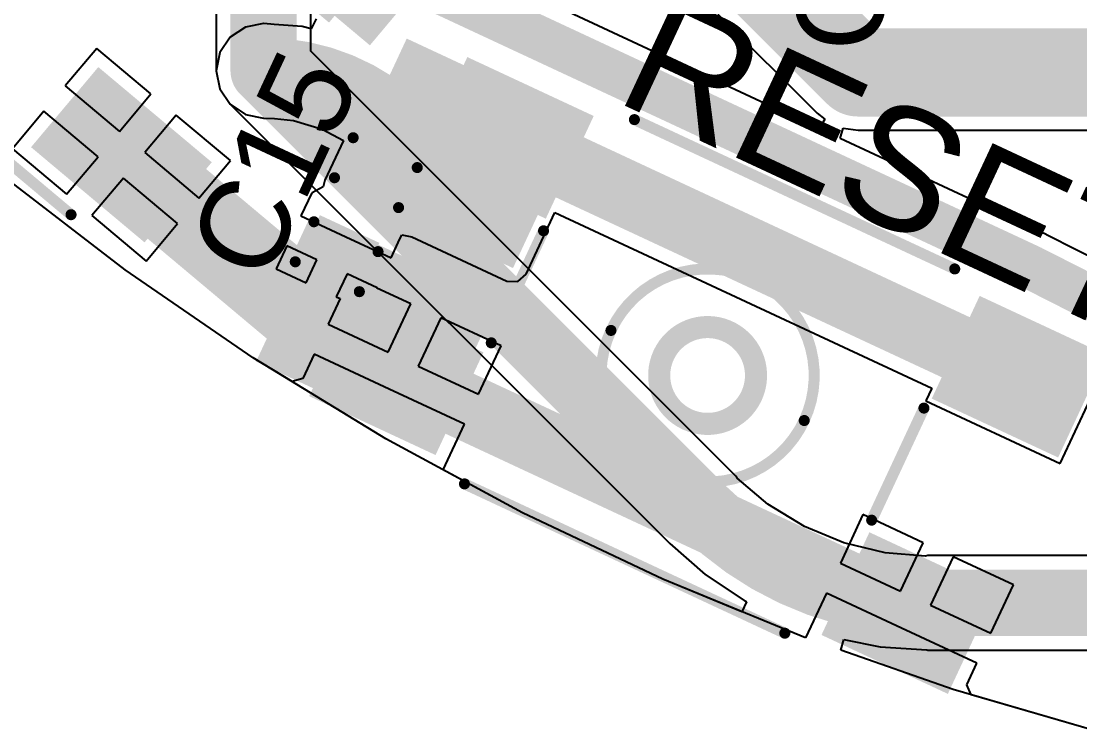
# Model space of a CAD drawing. Header units: millimetres. Extents: x -0.21 to 2.41, y -2.08 to 4.57.
# Drawn here: x 0.2695 to 0.7488, y -2.0419 to -1.7196 of the extents above; entities that cross this region are included whole.
import ezdxf

# ---------------------------------------------------------------- set-up
doc = ezdxf.new("R2010")
doc.units = ezdxf.units.MM
doc.header["$MEASUREMENT"] = 0
for name, color, linetype in [('BottomLayer', 5, 'Continuous'), ('TopLayer', 1, 'Continuous'), ('TopOverlay', 2, 'Continuous'), ('TopPaste', 8, 'Continuous'), ('TopSolder', 216, 'Continuous'), ('ViaHoleLayer', 16, 'Continuous')]:
    doc.layers.add(name, color=color, linetype=linetype)
doc.styles.add('Arial', font='arial.ttf', dxfattribs={"height": 0.2})

# ---------------------------------------------------------------- blocks, each defined once
blk = doc.blocks.new('WS2812B_XF02_W_27')
at = {"layer": 'TopLayer'}
for points in [[(-0.12795, 0.08465), (-0.0689, 0.08465), (-0.0689, 0.04528), (-0.12795, 0.04528)], [(0.12795, 0.04528), (0.0689, 0.04528), (0.0689, 0.08465), (0.12795, 0.08465)], [(-0.12795, -0.04528), (-0.0689, -0.04528), (-0.0689, -0.08465), (-0.12795, -0.08465)], [(0.0689, -0.04528), (0.12795, -0.04528), (0.12795, -0.08465), (0.0689, -0.08465)]]:
    blk.add_hatch(color=1, dxfattribs=at).paths.add_polyline_path(points)
at = {"layer": 'TopPaste'}
for points in [[(-0.12795, 0.08465), (-0.0689, 0.08465), (-0.0689, 0.04528), (-0.12795, 0.04528)], [(0.12795, 0.04528), (0.0689, 0.04528), (0.0689, 0.08465), (0.12795, 0.08465)], [(-0.12795, -0.04528), (-0.0689, -0.04528), (-0.0689, -0.08465), (-0.12795, -0.08465)], [(0.0689, -0.04528), (0.12795, -0.04528), (0.12795, -0.08465), (0.0689, -0.08465)]]:
    blk.add_hatch(color=8, dxfattribs=at).paths.add_polyline_path(points)
at = {"layer": 'TopSolder'}
for points in [[(-0.13195, 0.08865), (-0.0649, 0.08865), (-0.0649, 0.04128), (-0.13195, 0.04128)], [(0.13195, 0.04128), (0.0649, 0.04128), (0.0649, 0.08865), (0.13195, 0.08865)], [(-0.13195, -0.04128), (-0.0649, -0.04128), (-0.0649, -0.08865), (-0.13195, -0.08865)], [(0.0649, -0.04128), (0.13195, -0.04128), (0.13195, -0.08865), (0.0649, -0.08865)]]:
    blk.add_hatch(color=216, dxfattribs=at).paths.add_polyline_path(points)
at = {"layer": 'TopOverlay'}
for points, const_width in [([(-0.09843, 0.10043), (0.09842, 0.10043)], 0.005), ([(-0.14, 0.071), (-0.135, 0.066)], 0.01), ([(-0.14, 0.061), (-0.14, 0.071)], 0.01), ([(-0.14, 0.061), (-0.135, 0.066)], 0.01), ([(-0.09843, -0.10043), (0.09842, -0.10043)], 0.005)]:
    blk.add_lwpolyline(points, dxfattribs=dict(at, const_width=const_width))
for points, const_width in [([(-0.09968, 0.10043, 1), (-0.09718, 0.10043, 1)], 0.0025), ([(0.09717, 0.10043, 1), (0.09967, 0.10043, 1)], 0.0025), ([(-0.1425, 0.071, 1), (-0.1375, 0.071, 1)], 0.005), ([(-0.1425, 0.071, 1), (-0.1375, 0.071, 1)], 0.005), ([(-0.1375, 0.066, 1), (-0.1325, 0.066, 1)], 0.005), ([(-0.1375, 0.066, 1), (-0.1325, 0.066, 1)], 0.005), ([(-0.1425, 0.061, 1), (-0.1375, 0.061, 1)], 0.005), ([(-0.1425, 0.061, 1), (-0.1375, 0.061, 1)], 0.005), ([(-0.09968, -0.10043, 1), (-0.09718, -0.10043, 1)], 0.0025), ([(0.09717, -0.10043, 1), (0.09967, -0.10043, 1)], 0.0025)]:
    blk.add_lwpolyline(points, format="xyb", close=True, dxfattribs=dict(at, const_width=const_width))
blk = doc.blocks.new('TS_1109S_C_B_78')
at = {"layer": 'TopLayer'}
for points in [[(-0.15551, 0.08071), (-0.10039, 0.08071), (-0.10039, 0.0374), (-0.15551, 0.0374)], [(0.10039, 0.08071), (0.15551, 0.08071), (0.15551, 0.0374), (0.10039, 0.0374)], [(-0.15551, -0.0374), (-0.10039, -0.0374), (-0.10039, -0.08071), (-0.15551, -0.08071)], [(0.10039, -0.0374), (0.15551, -0.0374), (0.15551, -0.08071), (0.10039, -0.08071)]]:
    blk.add_hatch(color=1, dxfattribs=at).paths.add_polyline_path(points)
at = {"layer": 'TopPaste'}
for points in [[(-0.15551, 0.08071), (-0.10039, 0.08071), (-0.10039, 0.0374), (-0.15551, 0.0374)], [(0.10039, 0.08071), (0.15551, 0.08071), (0.15551, 0.0374), (0.10039, 0.0374)], [(-0.15551, -0.0374), (-0.10039, -0.0374), (-0.10039, -0.08071), (-0.15551, -0.08071)], [(0.10039, -0.0374), (0.15551, -0.0374), (0.15551, -0.08071), (0.10039, -0.08071)]]:
    blk.add_hatch(color=8, dxfattribs=at).paths.add_polyline_path(points)
at = {"layer": 'TopSolder'}
for points in [[(-0.15951, 0.08471), (-0.09639, 0.08471), (-0.09639, 0.0334), (-0.15951, 0.0334)], [(0.09639, 0.08471), (0.15951, 0.08471), (0.15951, 0.0334), (0.09639, 0.0334)], [(-0.15951, -0.0334), (-0.09639, -0.0334), (-0.09639, -0.08471), (-0.15951, -0.08471)], [(0.09639, -0.0334), (0.15951, -0.0334), (0.15951, -0.08471), (0.09639, -0.08471)]]:
    blk.add_hatch(color=216, dxfattribs=at).paths.add_polyline_path(points)
at = {"layer": 'TopOverlay', "const_width": 0.005}
for points in [[(-0.079, 0.091), (0.081, 0.091)], [(-0.095, -0.028), (-0.095, 0.028)], [(0.095, -0.028), (0.095, 0.028)], [(-0.079, -0.091), (0.081, -0.091)]]:
    blk.add_lwpolyline(points, dxfattribs=at)
at = {"layer": 'TopOverlay'}
for points, const_width in [([(-0.08025, 0.091, 1), (-0.07775, 0.091, 1)], 0.0025), ([(0.07975, 0.091, 1), (0.08225, 0.091, 1)], 0.0025), ([(0.04826, 0, 1), (-0.04826, 0, 1)], 0.005), ([(-0.09625, 0.028, 1), (-0.09375, 0.028, 1)], 0.0025), ([(0.09375, 0.028, 1), (0.09625, 0.028, 1)], 0.0025), ([(0.02193, 0, 1), (-0.02193, 0, 1)], 0.01), ([(-0.02443, 0, 1), (-0.01943, 0, 1)], 0.005), ([(0.01943, 0, 1), (0.02443, 0, 1)], 0.005), ([(-0.04951, 0, 1), (-0.04701, 0, 1)], 0.0025), ([(0.04701, 0, 1), (0.04951, 0, 1)], 0.0025), ([(-0.09625, -0.028, 1), (-0.09375, -0.028, 1)], 0.0025), ([(0.09375, -0.028, 1), (0.09625, -0.028, 1)], 0.0025), ([(-0.08025, -0.091, 1), (-0.07775, -0.091, 1)], 0.0025), ([(0.07975, -0.091, 1), (0.08225, -0.091, 1)], 0.0025)]:
    blk.add_lwpolyline(points, format="xyb", close=True, dxfattribs=dict(at, const_width=const_width))
blk = doc.blocks.new('C___0402_106')
at = {"layer": 'TopLayer'}
for points in [[(-0.0275, -0.0125), (-0.0275, 0.0125), (-0.0095, 0.0125), (-0.0095, -0.0125)], [(0.0095, -0.0125), (0.0095, 0.0125), (0.0275, 0.0125), (0.0275, -0.0125)]]:
    blk.add_hatch(color=1, dxfattribs=at).paths.add_polyline_path(points)
at = {"layer": 'TopPaste'}
for points in [[(-0.0275, -0.0125), (-0.0275, 0.0125), (-0.0095, 0.0125), (-0.0095, -0.0125)], [(0.0095, -0.0125), (0.0095, 0.0125), (0.0275, 0.0125), (0.0275, -0.0125)]]:
    blk.add_hatch(color=8, dxfattribs=at).paths.add_polyline_path(points)
at = {"layer": 'TopSolder'}
for points in [[(-0.02986, -0.01486), (-0.02986, 0.01486), (-0.00714, 0.01486), (-0.00714, -0.01486)], [(0.00714, -0.01486), (0.00714, 0.01486), (0.02986, 0.01486), (0.02986, -0.01486)]]:
    blk.add_hatch(color=216, dxfattribs=at).paths.add_polyline_path(points)
at = {"layer": 'TopOverlay', "const_width": 0.005}
for points in [[(-0.031, 0.016), (-0.031, -0.016)], [(-0.031, 0.016), (-0.011, 0.016)], [(0.011, 0.016), (0.031, 0.016)], [(0.031, 0.016), (0.031, -0.016)], [(-0.031, -0.016), (-0.011, -0.016)], [(0.011, -0.016), (0.031, -0.016)]]:
    blk.add_lwpolyline(points, dxfattribs=at)
at = {"layer": 'TopOverlay', "const_width": 0.0025}
for points in [[(-0.03225, 0.016, 1), (-0.02975, 0.016, 1)], [(-0.03225, 0.016, 1), (-0.02975, 0.016, 1)], [(-0.01225, 0.016, 1), (-0.00975, 0.016, 1)], [(0.00975, 0.016, 1), (0.01225, 0.016, 1)], [(0.02975, 0.016, 1), (0.03225, 0.016, 1)], [(0.02975, 0.016, 1), (0.03225, 0.016, 1)], [(-0.03225, -0.016, 1), (-0.02975, -0.016, 1)], [(-0.03225, -0.016, 1), (-0.02975, -0.016, 1)], [(-0.01225, -0.016, 1), (-0.00975, -0.016, 1)], [(0.00975, -0.016, 1), (0.01225, -0.016, 1)], [(0.02975, -0.016, 1), (0.03225, -0.016, 1)], [(0.02975, -0.016, 1), (0.03225, -0.016, 1)]]:
    blk.add_lwpolyline(points, format="xyb", close=True, dxfattribs=at)

msp = doc.modelspace()

# ---------------------------------------------------------------- hatches: boundary and pattern name
at = {"layer": 'BottomLayer'}
h = msp.add_hatch(color=5, dxfattribs=at)
edge = h.paths.add_edge_path()
edge.add_arc((0.37928, -1.74205), 0.01181, 0, 360)
at = {"layer": 'TopLayer'}
for points in [[(0.36015, -1.67413), (0.4274, -1.73055), (0.46048, -1.69113), (0.39323, -1.63471)], [(0.41287, -1.79442), (0.49219, -1.83141), (0.5234, -1.76447), (0.44408, -1.72748)], [(0.27848, -1.77757), (0.41475, -1.89191), (0.44123, -1.86036), (0.30495, -1.74602)], [(0.37586, -1.87378), (0.45518, -1.91077), (0.48535, -1.84608), (0.40602, -1.80909)]]:
    msp.add_hatch(color=1, dxfattribs=at).paths.add_polyline_path(points)
h = msp.add_hatch(color=1, dxfattribs=at)
edge = h.paths.add_edge_path()
edge.add_arc((0.37928, -1.74205), 0.01181, 0, 360)
at = {"layer": 'ViaHoleLayer'}
h = msp.add_hatch(color=16, dxfattribs=at)
edge = h.paths.add_edge_path()
edge.add_arc((0.37928, -1.74205), 0.00591, 0, 360)

# ---------------------------------------------------------------- linework, layer by layer
at = {"layer": 'BottomLayer'}
for p, q in [((0.35787, -1.53894), (0.35787, -1.74205)), ((0.40069, -1.73318), (0.40069, -1.53894)), ((0.59313, -1.92562), (0.40069, -1.73318)), ((0.35787, -1.74205), (0.3595, -1.75024)), ((0.3595, -1.75024), (0.36414, -1.75719)), ((0.36414, -1.75719), (0.56285, -1.9559)), ((0.31667, -1.8322), (0.26094, -1.78932)), ((0.37461, -1.87206), (0.31667, -1.8322)), ((0.43459, -1.90877), (0.37461, -1.87206)), ((0.49644, -1.94224), (0.43459, -1.90877)), ((0.59372, -1.92651), (0.59313, -1.92562)), ((0.60761, -1.93837), (0.59372, -1.92651)), ((0.62408, -1.94846), (0.60761, -1.93837)), ((0.55998, -1.97236), (0.49644, -1.94224)), ((0.64193, -1.95585), (0.62408, -1.94846)), ((0.56285, -1.9559), (0.56285, -1.9559)), ((0.56285, -1.9559), (0.56285, -1.9559)), ((0.56285, -1.9559), (0.56321, -1.95614)), ((0.56321, -1.95614), (0.57917, -1.97014)), ((0.66071, -1.96036), (0.64193, -1.95585)), ((0.67892, -1.9618), (0.66071, -1.96036)), ((0.67997, -1.96159), (0.67892, -1.9618)), ((0.86084, -1.96159), (0.67997, -1.96159)), ((0.59577, -1.98705), (0.55998, -1.97236)), ((0.57917, -1.97014), (0.59718, -1.98217)), ((0.59783, -1.98249), (0.59577, -1.98705)), ((0.59718, -1.98217), (0.59783, -1.98249)), ((0.64064, -2.00451), (0.64196, -1.99968)), ((0.64196, -1.99968), (0.65836, -2.00294)), ((0.65836, -2.00294), (0.67955, -2.00433)), ((0.69143, -2.02225), (0.64064, -2.00451)), ((0.67955, -2.00433), (0.67997, -2.00441)), ((0.67997, -2.00441), (0.67997, -2.00441)), ((0.67997, -2.00441), (0.67997, -2.00441)), ((0.67997, -2.00441), (0.90211, -2.00441)), ((0.75896, -2.04188), (0.69143, -2.02225))]:
    msp.add_line(p, q, dxfattribs=at)
at = {"layer": 'BottomLayer', "const_width": 0.03}
for points in [[(0.37928, -1.74205), (0.37928, -1.53894)], [(0.37928, -1.74205), (0.57799, -1.94076)], [(0.67997, -1.983), (1.45658, -1.983)]]:
    msp.add_lwpolyline(points, dxfattribs=at)
at = {"layer": 'BottomLayer', "const_width": 0.015}
for points in [[(0.37178, -1.74205, 1), (0.38678, -1.74205, 1)], [(0.37178, -1.74205, 1), (0.38678, -1.74205, 1)], [(0.57049, -1.94076, 1), (0.58549, -1.94076, 1)], [(0.57049, -1.94076, 1), (0.58549, -1.94076, 1)], [(0.67247, -1.983, 1), (0.68747, -1.983, 1)], [(0.67247, -1.983, 1), (0.68747, -1.983, 1)]]:
    msp.add_lwpolyline(points, format="xyb", close=True, dxfattribs=at)
at = {"layer": 'BottomLayer', "const_width": 0.03}
msp.add_lwpolyline([(0.67997, -1.983, -0.198913), (0.57799, -1.94076)], format="xyb", dxfattribs=at)
at = {"layer": 'TopLayer'}
for p, q in [((0.63075, -1.76831), (0.46657, -1.69175)), ((0.40302, -1.71857), (0.40077, -1.72304)), ((0.5849, -1.71637), (0.62987, -1.76133)), ((0.37108, -1.72227), (0.36414, -1.72691)), ((0.37928, -1.72064), (0.37108, -1.72227)), ((0.37933, -1.72064), (0.37928, -1.72063)), ((0.37928, -1.72063), (0.37928, -1.72064)), ((0.37937, -1.72064), (0.37933, -1.72064)), ((0.3841, -1.72108), (0.37937, -1.72064)), ((0.39677, -1.72208), (0.3841, -1.72108)), ((0.40077, -1.72304), (0.39677, -1.72208)), ((0.36414, -1.72691), (0.3595, -1.73385)), ((0.30372, -1.73193), (0.28946, -1.74892)), ((0.32826, -1.75251), (0.30372, -1.73193)), ((0.3595, -1.73385), (0.35787, -1.74205)), ((0.35787, -1.74205), (0.3595, -1.75024)), ((0.28946, -1.74892), (0.314, -1.76951)), ((0.314, -1.76951), (0.32826, -1.75251)), ((0.3595, -1.75024), (0.36414, -1.75719)), ((0.36414, -1.75719), (0.37108, -1.76183)), ((0.27982, -1.76041), (0.26556, -1.77741)), ((0.30435, -1.781), (0.27982, -1.76041)), ((0.33975, -1.76216), (0.32549, -1.77915)), ((0.36428, -1.78274), (0.33975, -1.76216)), ((0.37108, -1.76183), (0.37928, -1.76346)), ((0.37928, -1.76346), (0.37928, -1.76346)), ((0.37928, -1.76346), (0.38418, -1.7637)), ((0.62987, -1.76133), (0.62987, -1.76133)), ((0.62987, -1.76133), (0.63336, -1.76401)), ((0.38418, -1.7637), (0.3928, -1.76455)), ((0.3928, -1.76455), (0.40581, -1.76849)), ((0.63336, -1.76401), (0.63075, -1.76831)), ((0.64024, -1.77274), (0.64162, -1.76812)), ((0.64162, -1.76812), (0.64841, -1.76901)), ((0.40581, -1.76849), (0.4154, -1.77362)), ((0.73353, -1.81624), (0.64024, -1.77274)), ((0.64841, -1.76901), (0.91178, -1.76901)), ((0.26556, -1.77741), (0.29009, -1.79799)), ((0.4154, -1.77362), (0.40698, -1.79167)), ((0.29009, -1.79799), (0.30435, -1.781)), ((0.32549, -1.77915), (0.35002, -1.79974)), ((0.35002, -1.79974), (0.36428, -1.78274)), ((0.31667, -1.8322), (0.26094, -1.78932)), ((0.31585, -1.79064), (0.30158, -1.80764)), ((0.34038, -1.81123), (0.31585, -1.79064)), ((0.40698, -1.79168), (0.40629, -1.7947)), ((0.40698, -1.79167), (0.40698, -1.79168)), ((0.40629, -1.7947), (0.40127, -1.79738)), ((0.40105, -1.79728), (0.39619, -1.8077)), ((0.40127, -1.79738), (0.40105, -1.79728)), ((0.49807, -1.83415), (0.51109, -1.80625)), ((0.51109, -1.80625), (0.68174, -1.88582)), ((0.30158, -1.80764), (0.32612, -1.82822)), ((0.32612, -1.82822), (0.34038, -1.81123)), ((0.39619, -1.8077), (0.41658, -1.81721)), ((0.44018, -1.81984), (0.44183, -1.8163)), ((0.44183, -1.8163), (0.44641, -1.81723)), ((0.73376, -1.8164), (0.73353, -1.81624)), ((0.41658, -1.81721), (0.43697, -1.82672)), ((0.43697, -1.82672), (0.44018, -1.81984)), ((0.44641, -1.81723), (0.48944, -1.83729)), ((0.73402, -1.81648), (0.73376, -1.8164)), ((0.82226, -1.86128), (0.73402, -1.81648)), ((0.38985, -1.8213), (0.38499, -1.83172)), ((0.40344, -1.82764), (0.38985, -1.8213)), ((0.39858, -1.83806), (0.40344, -1.82764)), ((0.37461, -1.87206), (0.31667, -1.8322)), ((0.38499, -1.83172), (0.39858, -1.83806)), ((0.41704, -1.83398), (0.41218, -1.8444)), ((0.43063, -1.84032), (0.41704, -1.83398)), ((0.49443, -1.83749), (0.49807, -1.83415)), ((0.48944, -1.83729), (0.48944, -1.83729)), ((0.48944, -1.83729), (0.49441, -1.83751)), ((0.49441, -1.83751), (0.49443, -1.83749)), ((0.41218, -1.8444), (0.4139, -1.8452)), ((0.43056, -1.84047), (0.43063, -1.84032)), ((0.44594, -1.84764), (0.43056, -1.84047)), ((0.4139, -1.8452), (0.40849, -1.85682)), ((0.43573, -1.86953), (0.44594, -1.84764)), ((0.45953, -1.85398), (0.44932, -1.87587)), ((0.48677, -1.86668), (0.45953, -1.85398)), ((0.40849, -1.85682), (0.43573, -1.86953)), ((0.47657, -1.88857), (0.48677, -1.86668)), ((0.39223, -1.88285), (0.37461, -1.87206)), ((0.40215, -1.87042), (0.39702, -1.88141)), ((0.43619, -1.88629), (0.40215, -1.87042)), ((0.73993, -1.91985), (0.76186, -1.87281)), ((0.44932, -1.87587), (0.47657, -1.88857)), ((0.39702, -1.88141), (0.39223, -1.88285)), ((0.47023, -1.90216), (0.43619, -1.88629)), ((0.68174, -1.88582), (0.6791, -1.89148)), ((0.6791, -1.89148), (0.73993, -1.91985)), ((0.46058, -1.92284), (0.47023, -1.90216)), ((0.49644, -1.94224), (0.46058, -1.92284)), ((0.55998, -1.97236), (0.49644, -1.94224)), ((0.65062, -1.94308), (0.64041, -1.96497)), ((0.67787, -1.95579), (0.65062, -1.94308)), ((0.66766, -1.97768), (0.67787, -1.95579)), ((0.69146, -1.96213), (0.68125, -1.98402)), ((0.7187, -1.97483), (0.69146, -1.96213)), ((0.64041, -1.96497), (0.66766, -1.97768)), ((0.6246, -1.99888), (0.55998, -1.97236)), ((0.63408, -1.97857), (0.6246, -1.99888)), ((0.66812, -1.99444), (0.63408, -1.97857)), ((0.70849, -1.99672), (0.7187, -1.97483)), ((0.68125, -1.98402), (0.70849, -1.99672)), ((0.70216, -2.01031), (0.66812, -1.99444)), ((0.6976, -2.02009), (0.70216, -2.01031)), ((0.69966, -2.02465), (0.6976, -2.02009)), ((0.75896, -2.04188), (0.69966, -2.02465))]:
    msp.add_line(p, q, dxfattribs=at)
for points, const_width in [([(0.60345, -1.69782), (0.64841, -1.74279)], 0.04), ([(0.44166, -1.69814), (0.72664, -1.83103)], 0.02), ([(0.64841, -1.74279), (1.11454, -1.74279)], 0.04), ([(0.44327, -1.76855), (0.45514, -1.78043)], 0.03), ([(0.48816, -1.77134), (0.48927, -1.77245)], 0.03), ([(0.48927, -1.77245), (0.7212, -1.8806)], 0.03), ([(0.72664, -1.83103), (0.81728, -1.87705)], 0.02), ([(0.43936, -1.87949), (0.67128, -1.98764)], 0.03)]:
    msp.add_lwpolyline(points, dxfattribs=dict(at, const_width=const_width))
for points, const_width in [([(0.63841, -1.74279, 1), (0.65841, -1.74279, 1)], 0.02), ([(0.63841, -1.74279, 1), (0.65841, -1.74279, 1)], 0.02), ([(0.37178, -1.74205, 1), (0.38678, -1.74205, 1)], 0.015), ([(0.37183, -1.74205, 1), (0.38683, -1.74205, 1)], 0.015), ([(0.37183, -1.74205, 1), (0.38683, -1.74205, 1)], 0.015), ([(0.43577, -1.76855, 1), (0.45077, -1.76855, 1)], 0.015), ([(0.43577, -1.76855, 1), (0.45077, -1.76855, 1)], 0.015), ([(0.48066, -1.77134, 1), (0.49566, -1.77134, 1)], 0.015), ([(0.48177, -1.77245, 1), (0.49677, -1.77245, 1)], 0.015), ([(0.48177, -1.77245, 1), (0.49677, -1.77245, 1)], 0.015), ([(0.44764, -1.78043, 1), (0.46264, -1.78043, 1)], 0.015), ([(0.72164, -1.83103, 1), (0.73164, -1.83103, 1)], 0.01), ([(0.72164, -1.83103, 1), (0.73164, -1.83103, 1)], 0.01), ([(0.43186, -1.87949, 1), (0.44686, -1.87949, 1)], 0.015), ([(0.7137, -1.8806, 1), (0.7287, -1.8806, 1)], 0.015), ([(0.66378, -1.98764, 1), (0.67878, -1.98764, 1)], 0.015)]:
    msp.add_lwpolyline(points, format="xyb", close=True, dxfattribs=dict(at, const_width=const_width))
at = {"layer": 'TopLayer', "const_width": 0.03}
for points in [[(0.37928, -1.74205, -0.000138), (0.37933, -1.74205)], [(0.37933, -1.74205, -0.198769), (0.44327, -1.76855)]]:
    msp.add_lwpolyline(points, format="xyb", dxfattribs=at)

# ---------------------------------------------------------------- block references
for name, p, rotation in [('WS2812B_XF02_W_27', (0.28128, -1.66705), 320), ('TS_1109S_C_B_78', (0.58028, -1.88005), 335.0000000000001), ('C___0402_106', (0.42123, -1.80724), 65)]:
    msp.add_blockref(name, p, dxfattribs=dict(rotation=rotation))

# ---------------------------------------------------------------- texts
at = {"layer": 'TopOverlay', "style": 'Arial'}
for s, height, rotation, p in [('C20', 0.04, 90, (0.66031, -1.73307)), ('RESET', 0.055, 335, (0.53718, -1.75526)), ('C15', 0.04, 65, (0.38024, -1.83941))]:
    msp.add_text(s, height=height, rotation=rotation, dxfattribs=at).set_placement(p)

doc.saveas('drawing.dxf')
